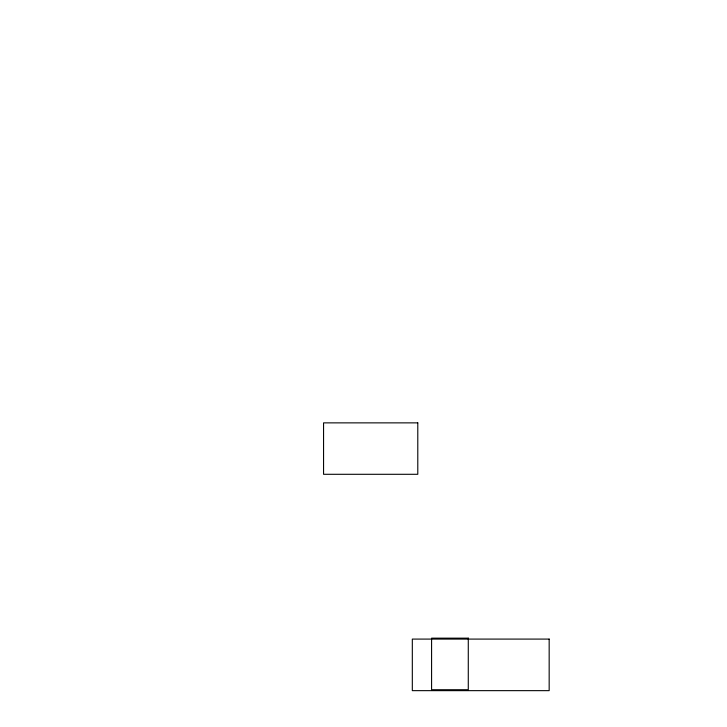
<?xml version="1.0" encoding="UTF-8"?>
<svg xmlns="http://www.w3.org/2000/svg" width="727" height="727" viewBox="0 0 727 727"><rect width="100%" height="100%" fill="white"/><g stroke="black" fill="none" stroke-linecap="round" stroke-linejoin="round"><path stroke-width="1.09" d="M417.789 422.869L323.56 422.869L323.56 474.295L417.789 474.295L417.789 422.869M468.279 638.161L431.584 638.161L431.584 689.723L468.279 689.723L468.279 638.161M549.167 639.088L412.318 639.088L412.318 690.65L549.167 690.65L549.167 639.088"/></g></svg>
